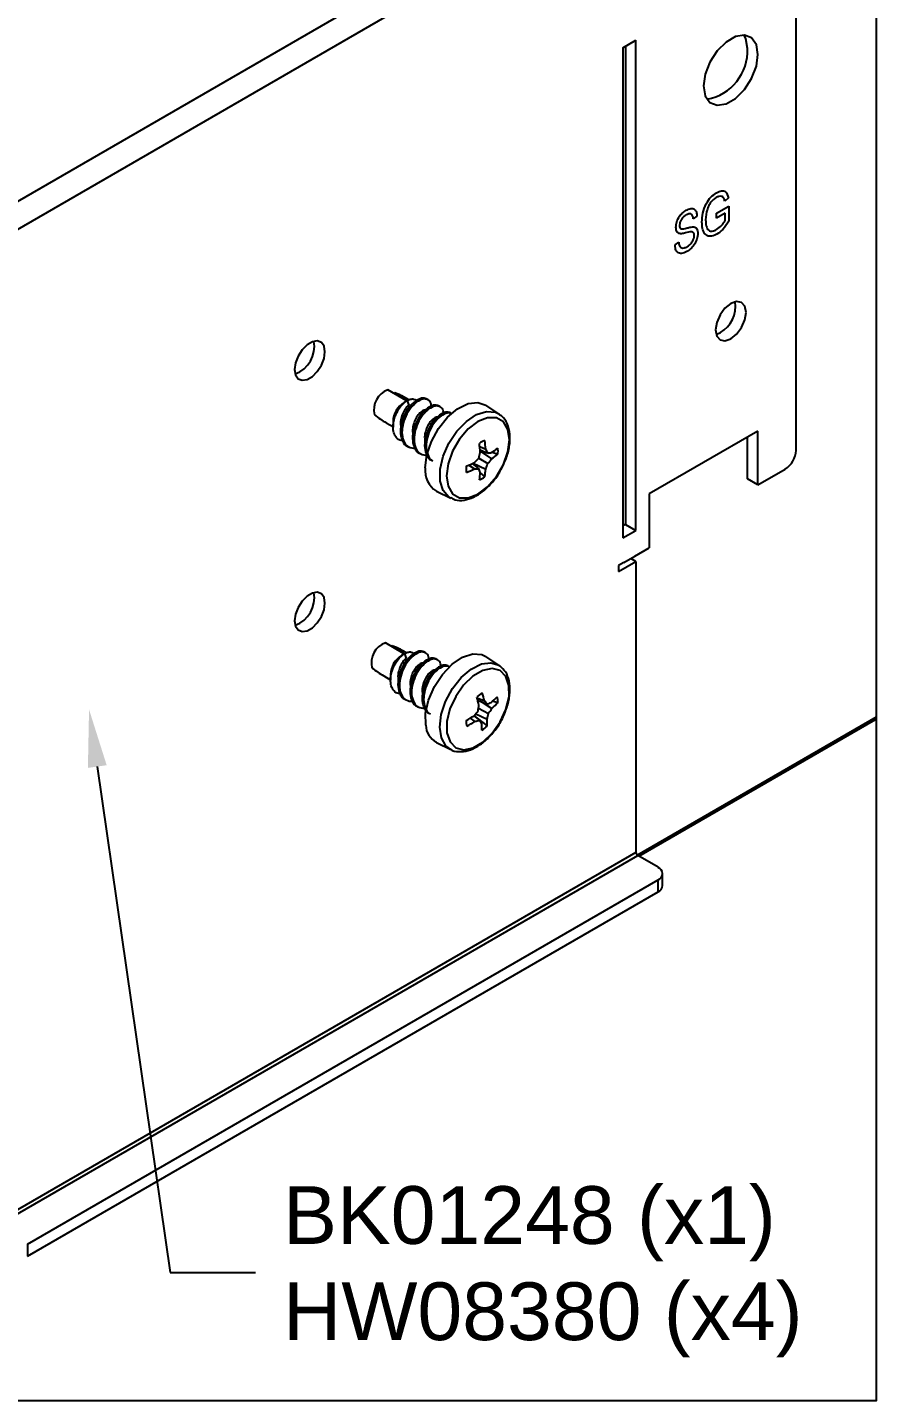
# Model space of a CAD drawing. Extents: x 0 to 6.25, y -6.86 to 0.
# Drawn here: x 3.493 to 6.254, y -6.864 to -2.403 of the extents above; entities that cross this region are included whole.
import ezdxf
from ezdxf import colors
from ezdxf.entities.mleader import LeaderData, LeaderLine
from ezdxf.math import Vec2, Vec3

# ---------------------------------------------------------------- set-up
doc = ezdxf.new("R2010")
doc.units = 0
doc.header["$LTSCALE"] = 0.5
doc.header["$MEASUREMENT"] = 0
for name, color, linetype in [('FAB DWG', 221, 'CONTINUOUS'), ('Hardware', 242, 'CONTINUOUS'), ('Housing', 150, 'CONTINUOUS'), ('Mounting', 4, 'CONTINUOUS')]:
    doc.layers.add(name, color=color, linetype=linetype)
doc.layers.add('Text-Unprinted', color=131, linetype='CONTINUOUS', plot=False)
doc.styles.add('LSAD_Standard', font='arial.ttf')

msp = doc.modelspace()

# ---------------------------------------------------------------- linework, layer by layer
at = {"layer": 'Hardware', "transparency": 16777216}
for p, q in [((4.7242, -3.6147), (4.6649, -3.5804)), ((4.6871, -3.5905), (4.6843, -3.5916)), ((4.7331, -3.6131), (4.7101, -3.5998)), ((4.7953, -3.6128), (4.7905, -3.61)), ((4.7272, -3.6157), (4.7176, -3.6212)), ((4.7272, -3.6157), (4.7328, -3.63)), ((4.7593, -3.6197), (4.7544, -3.6169)), ((4.7986, -3.6424), (4.7937, -3.6396)), ((4.8346, -3.6355), (4.8298, -3.6327)), ((5.027, -3.6593), (4.9837, -3.6305)), ((4.6595, -3.6875), (4.683, -3.7011)), ((4.6818, -3.6833), (4.6818, -3.7012)), ((4.8379, -3.6651), (4.833, -3.6623)), ((4.7281, -3.7634), (4.733, -3.7662)), ((4.7674, -3.786), (4.7723, -3.7889)), ((4.9636, -3.7643), (4.9832, -3.7731)), ((4.9646, -3.7757), (4.9896, -3.7858)), ((4.965, -3.7798), (5.0023, -3.8049)), ((5.0037, -3.7832), (5.0223, -3.7895)), ((4.9287, -3.8247), (4.9461, -3.8374)), ((4.939, -3.82), (4.9603, -3.8366)), ((4.9428, -3.8182), (4.9832, -3.838)), ((4.9603, -3.8027), (4.9896, -3.8196)), ((4.965, -3.85), (4.9799, -3.8631)), ((4.8229, -3.9091), (4.8695, -3.9322)), ((4.7161, -4.4367), (4.6567, -4.4025)), ((4.6789, -4.4126), (4.6761, -4.4137)), ((4.725, -4.4352), (4.702, -4.4219)), ((4.7191, -4.4377), (4.7094, -4.4433)), ((4.7191, -4.4377), (4.7247, -4.4521)), ((4.7512, -4.4418), (4.7463, -4.439)), ((4.7872, -4.4349), (4.7823, -4.432)), ((4.8265, -4.4575), (4.8216, -4.4547)), ((5.027, -4.4758), (4.9837, -4.447)), ((4.6736, -4.5053), (4.6736, -4.5233)), ((4.7904, -4.4645), (4.7856, -4.4617)), ((4.8297, -4.4872), (4.8248, -4.4843)), ((5.027, -4.4758), (5.0292, -4.4774)), ((4.6513, -4.5096), (4.6748, -4.5232)), ((4.72, -4.5854), (4.7248, -4.5882)), ((4.9552, -4.5809), (4.9787, -4.591)), ((4.9573, -4.5892), (4.9871, -4.6013)), ((5.0061, -4.5914), (5.0231, -4.5961)), ((4.7592, -4.6081), (4.7641, -4.6109)), ((4.945, -4.6392), (4.9879, -4.6726)), ((4.9506, -4.6326), (4.9876, -4.65)), ((4.9596, -4.6143), (4.9918, -4.6321)), ((4.9718, -4.5951), (5.0034, -4.6156)), ((4.9325, -4.647), (4.9479, -4.6579)), ((4.9441, -4.6396), (4.9628, -4.6541)), ((4.8229, -4.7257), (4.8695, -4.7487))]:
    msp.add_line(p, q, dxfattribs=at)
at = {"layer": 'Hardware', "transparency": 16777216, "flags": 128}
for points in [[(4.7865, -3.8338), (4.7915, -3.7921), (4.8063, -3.7483), (4.8293, -3.7063), (4.8587, -3.6697), (4.8918, -3.6419), (4.9256, -3.6253), (4.9572, -3.6214), (4.9837, -3.6305)], [(4.869, -3.932), (4.8636, -3.9288), (4.8449, -3.9079), (4.8351, -3.8769), (4.8351, -3.8385), (4.8449, -3.7962), (4.8636, -3.7537), (4.8896, -3.7147), (4.9205, -3.6829), (4.9536, -3.6609), (4.986, -3.6507), (5.0148, -3.6533), (5.0274, -3.6595)], [(4.8557, -3.8603), (4.8607, -3.8938), (4.8752, -3.9183), (4.8978, -3.9314), (4.9263, -3.9317), (4.9579, -3.9193), (4.9894, -3.8953), (5.0179, -3.8621), (5.0405, -3.8229), (5.055, -3.7817), (5.06, -3.7423), (5.055, -3.7088), (5.0405, -3.6843), (5.0179, -3.6712), (4.9894, -3.6709), (4.9579, -3.6834), (4.9263, -3.7074), (4.8978, -3.7405), (4.8752, -3.7797), (4.8607, -3.8209), (4.8557, -3.8603)], [(4.7879, -4.6704), (4.7876, -4.6314), (4.7973, -4.5882), (4.8161, -4.5447), (4.8425, -4.5048), (4.8739, -4.472), (4.9077, -4.4492), (4.9409, -4.4384), (4.9704, -4.4406), (4.9837, -4.447)], [(4.8684, -4.7482), (4.8538, -4.737), (4.8391, -4.711), (4.8338, -4.6762), (4.8385, -4.6355), (4.8526, -4.5926), (4.875, -4.5513), (4.9036, -4.5153), (4.9359, -4.4877), (4.9691, -4.4711), (5.0001, -4.4669), (5.0263, -4.4754), (5.027, -4.4758)], [(4.857, -4.6948), (4.867, -4.7241), (4.8858, -4.743), (4.9117, -4.7497), (4.9421, -4.7435), (4.9741, -4.725), (5.0044, -4.6959), (5.0303, -4.6593), (5.049, -4.6186), (5.0588, -4.5778), (5.0587, -4.5409), (5.0488, -4.5116), (5.0299, -4.4927), (5.004, -4.486), (4.9736, -4.4922), (4.9417, -4.5107), (4.9113, -4.5398), (4.8855, -4.5764), (4.8668, -4.6171), (4.857, -4.6579), (4.857, -4.6948)]]:
    msp.add_lwpolyline(points, dxfattribs=at)
at = {"layer": 'Hardware', "transparency": 16777216}
for centre, radius, start, end in [((4.6875, -3.6447), 0.0681, 109.3629, 194.3653), ((4.7576, -3.6857), 0.0759, 121.8306, 178.1748), ((5.0053, -3.809), 0.0689, 111.6345, 128.3601), ((4.5532, -3.8102), 0.4316, 4.9276, 8.6985), ((4.4326, -3.6574), 0.5473, 344.6008, 346.6774), ((4.4166, -3.8215), 0.55, 3.9597, 6.9502), ((4.6528, -3.9474), 0.3736, 25.6313, 27.8099), ((4.9433, -3.3812), 0.4073, 276.5285, 278.3323), ((4.8016, -3.49), 0.3561, 304.3079, 308.3032), ((4.8266, -3.5566), 0.3042, 305.2772, 310.0383), ((4.9541, -3.7795), 0.069, 351.6386, 8.3614), ((4.8636, -3.843), 0.0777, 173.2098, 238.352), ((4.9882, -3.8385), 0.069, 171.6386, 188.3614), ((4.7047, -3.3224), 0.55, 293.0475, 296.0377), ((4.5706, -3.4184), 0.5473, 313.322, 315.3986), ((4.9319, -3.464), 0.3737, 272.1836, 274.3618), ((4.5868, -3.9987), 0.4072, 21.6598, 23.4642), ((4.5718, -3.6847), 0.439, 339.5569, 342.0951), ((4.6639, -3.5253), 0.439, 317.9043, 320.4427), ((4.7633, -3.4464), 0.4316, 291.2989, 295.0697), ((4.6101, -3.8216), 0.3562, 351.6942, 355.6893), ((4.9371, -3.809), 0.0689, 291.6345, 308.3601), ((4.6802, -3.81), 0.3043, 349.9594, 354.7202), ((4.6793, -4.4668), 0.0681, 109.3629, 194.3653), ((4.7494, -4.5078), 0.0759, 121.8306, 178.1748), ((5.0146, -4.6394), 0.0857, 120.1015, 134.5658), ((4.411, -4.7249), 0.5629, 12.3412, 15.0847), ((4.5689, -4.6892), 0.4214, 13.4701, 17.0927), ((4.6293, -4.8871), 0.458, 38.6157, 40.2793), ((4.731, -4.2933), 0.4058, 311.6188, 315.4701), ((4.9696, -4.5949), 0.0535, 358.6918, 18.5043), ((4.6396, -4.1741), 0.5563, 300.1845, 303.3054), ((4.5201, -4.2692), 0.5634, 318.9665, 321.042), ((4.441, -4.539), 0.524, 350.7336, 352.8091), ((4.8702, -4.2396), 0.3801, 287.907, 290.0494), ((4.5983, -4.5497), 0.402, 345.557, 348.1823), ((4.6158, -4.354), 0.4676, 323.5112, 325.9843), ((4.7655, -4.3554), 0.3525, 312.4494, 316.9471), ((4.8549, -4.6667), 0.0671, 183.1099, 241.4504), ((4.9728, -4.6562), 0.0535, 178.6918, 198.5043), ((4.7058, -4.2774), 0.451, 298.6445, 302.4609), ((4.8665, -4.3052), 0.362, 282.9925, 285.4269), ((4.4754, -5.0226), 0.611, 35.9891, 37.0886), ((4.6562, -4.6877), 0.3146, 0.3623, 4.4062), ((4.9278, -4.6116), 0.0857, 300.1015, 314.5658), ((4.7285, -4.6646), 0.2595, 358.232, 3.2375)]:
    msp.add_arc(centre, radius, start, end, dxfattribs=at)
for centre, major_axis, ratio, start_param, end_param in [((4.6342, -3.6144), (0.0904, -0.0035), 0.350579, 0.102496, 0.959353), ((4.6342, -3.6144), (0.0986, -0.0869), 0.337713, 4.877792, 5.249992), ((4.626, -4.4365), (0.0904, -0.0035), 0.350579, 0.102496, 0.959353), ((4.626, -4.4365), (0.0986, -0.0869), 0.337713, 4.877792, 5.249992)]:
    msp.add_ellipse(centre, major_axis=major_axis, ratio=ratio, start_param=start_param, end_param=end_param, dxfattribs=at)
for points, knots in [([(4.7272, -3.6157), (4.7308, -3.6139), (4.7386, -3.6101), (4.7489, -3.6092), (4.7535, -3.6125), (4.7557, -3.6141)], [0, 0, 0, 0, 0.307059, 0.676919, 1, 1, 1, 1]), ([(4.7904, -3.6101), (4.7853, -3.6083), (4.775, -3.605), (4.7613, -3.613), (4.7544, -3.6169)], [0, 0, 0, 0, 0.503719, 1, 1, 1, 1]), ([(4.8062, -3.6338), (4.8061, -3.631), (4.8057, -3.6208), (4.7959, -3.6113), (4.7798, -3.6081), (4.7661, -3.6159), (4.7593, -3.6197)], [0, 0, 0, 0, 0.111126, 0.4019144, 0.7049046, 1, 1, 1, 1]), ([(4.7127, -3.7456), (4.7096, -3.7453), (4.7004, -3.7444), (4.6896, -3.734), (4.6821, -3.7167), (4.6811, -3.6944), (4.6861, -3.6708), (4.6962, -3.6483), (4.7095, -3.6296), (4.7204, -3.6198), (4.7263, -3.6163), (4.7272, -3.6157)], [0, 0, 0, 0, 0.073143, 0.211806, 0.350715, 0.480679, 0.609095, 0.737741, 0.857764, 0.975937, 1, 1, 1, 1]), ([(4.7544, -3.6169), (4.7477, -3.6227), (4.734, -3.6344), (4.7174, -3.6626), (4.7068, -3.6934), (4.7046, -3.7241), (4.7123, -3.7481), (4.721, -3.7616), (4.7281, -3.7633), (4.7281, -3.7633)], [0, 0, 0, 0, 0.165435, 0.335295, 0.498315, 0.666674, 0.835034, 0.998054, 1, 1, 1, 1]), ([(4.7328, -3.63), (4.729, -3.6338), (4.7211, -3.6414), (4.7118, -3.6594), (4.7064, -3.6787), (4.7052, -3.6935), (4.7074, -3.6996), (4.7078, -3.7005)], [0, 0, 0, 0, 0.237622, 0.481843, 0.715873, 0.957852, 1, 1, 1, 1]), ([(4.7593, -3.6197), (4.7526, -3.6255), (4.7389, -3.6373), (4.7223, -3.6654), (4.7116, -3.6963), (4.7096, -3.7268), (4.7168, -3.7517), (4.7314, -3.7682), (4.7459, -3.77), (4.7531, -3.7709)], [0, 0, 0, 0, 0.1430202, 0.2898668, 0.4307996, 0.5763481, 0.7218966, 0.8628294, 1, 1, 1, 1]), ([(4.7937, -3.6396), (4.787, -3.6454), (4.7733, -3.6571), (4.7567, -3.6853), (4.7461, -3.7161), (4.7439, -3.7468), (4.7516, -3.7708), (4.7603, -3.7843), (4.7673, -3.7859), (4.7674, -3.786)], [0, 0, 0, 0, 0.165435, 0.335295, 0.498315, 0.666674, 0.835034, 0.998054, 1, 1, 1, 1]), ([(4.7924, -3.6474), (4.7896, -3.6466), (4.7839, -3.6451), (4.7721, -3.6517), (4.7604, -3.6643), (4.7511, -3.682), (4.7457, -3.7014), (4.7445, -3.7162), (4.7467, -3.7223), (4.747, -3.7232)], [0, 0, 0, 0, 0.163229, 0.323888, 0.484547, 0.649668, 0.807898, 0.971503, 1, 1, 1, 1]), ([(4.7986, -3.6424), (4.7918, -3.6482), (4.7782, -3.6599), (4.7616, -3.6881), (4.7509, -3.719), (4.7489, -3.7494), (4.7561, -3.7743), (4.7706, -3.7909), (4.7852, -3.7927), (4.7924, -3.7936)], [0, 0, 0, 0, 0.14302, 0.289867, 0.4308, 0.576348, 0.721897, 0.862829, 1, 1, 1, 1]), ([(4.8297, -3.6327), (4.8246, -3.631), (4.8143, -3.6277), (4.8006, -3.6356), (4.7937, -3.6396)], [0, 0, 0, 0, 0.503719, 1, 1, 1, 1]), ([(4.8455, -3.6565), (4.8454, -3.6537), (4.845, -3.6435), (4.8352, -3.634), (4.8191, -3.6308), (4.8054, -3.6386), (4.7986, -3.6424)], [0, 0, 0, 0, 0.111126, 0.4019144, 0.7049046, 1, 1, 1, 1]), ([(4.869, -3.6554), (4.8639, -3.6537), (4.8536, -3.6503), (4.8398, -3.6583), (4.833, -3.6623)], [0, 0, 0, 0, 0.503719, 1, 1, 1, 1]), ([(4.8739, -3.6582), (4.8687, -3.6565), (4.8585, -3.6531), (4.8447, -3.6611), (4.8379, -3.6651)], [0, 0, 0, 0, 0.503719, 1, 1, 1, 1]), ([(4.833, -3.6623), (4.8263, -3.6681), (4.8126, -3.6798), (4.796, -3.7079), (4.7853, -3.7388), (4.7832, -3.7695), (4.7909, -3.7935), (4.7996, -3.8069), (4.8066, -3.8086), (4.8067, -3.8086)], [0, 0, 0, 0, 0.165435, 0.335295, 0.498315, 0.666674, 0.835034, 0.998054, 1, 1, 1, 1]), ([(4.8317, -3.6701), (4.8289, -3.6693), (4.8232, -3.6677), (4.8114, -3.6744), (4.7997, -3.687), (4.7904, -3.7047), (4.785, -3.7241), (4.7838, -3.7389), (4.786, -3.745), (4.7863, -3.7459)], [0, 0, 0, 0, 0.163229, 0.323888, 0.484547, 0.649668, 0.807898, 0.971503, 1, 1, 1, 1]), ([(4.8379, -3.6651), (4.8311, -3.6709), (4.8175, -3.6826), (4.8009, -3.7107), (4.7902, -3.7416), (4.7881, -3.7723), (4.7958, -3.7963), (4.8045, -3.8098), (4.8115, -3.8114), (4.8116, -3.8115)], [0, 0, 0, 0, 0.165435, 0.335295, 0.498315, 0.666674, 0.835034, 0.998054, 1, 1, 1, 1]), ([(5.0329, -3.8387), (5.0387, -3.8273), (5.0514, -3.8026), (5.0612, -3.763), (5.0632, -3.7234), (5.0545, -3.6908), (5.0415, -3.6688), (5.03, -3.6627), (5.0267, -3.661)], [0, 0, 0, 0, 0.167696, 0.36269, 0.55992, 0.76026, 0.931534, 1, 1, 1, 1]), ([(4.8696, -3.9304), (4.8741, -3.933), (4.8868, -3.9404), (4.9129, -3.9399), (4.9439, -3.9307), (4.9759, -3.9106), (5.0054, -3.881), (5.0251, -3.8556), (5.032, -3.8405), (5.0329, -3.8387)], [0, 0, 0, 0, 0.090625, 0.256249, 0.426306, 0.606513, 0.790949, 0.975046, 1, 1, 1, 1]), ([(4.7045, -4.5677), (4.7014, -4.5674), (4.6923, -4.5664), (4.6814, -4.5561), (4.6739, -4.5387), (4.673, -4.5164), (4.6779, -4.4928), (4.688, -4.4703), (4.7013, -4.4517), (4.7122, -4.4419), (4.7181, -4.4383), (4.7191, -4.4377)], [0, 0, 0, 0, 0.073143, 0.211806, 0.350715, 0.480679, 0.609095, 0.737741, 0.857764, 0.975937, 1, 1, 1, 1]), ([(4.7247, -4.4521), (4.7208, -4.4558), (4.713, -4.4635), (4.7037, -4.4815), (4.6983, -4.5008), (4.697, -4.5156), (4.6993, -4.5217), (4.6996, -4.5226)], [0, 0, 0, 0, 0.237622, 0.481843, 0.715873, 0.957852, 1, 1, 1, 1]), ([(4.7463, -4.439), (4.7395, -4.4448), (4.7258, -4.4565), (4.7093, -4.4846), (4.6986, -4.5155), (4.6965, -4.5462), (4.7041, -4.5702), (4.7128, -4.5837), (4.7199, -4.5853), (4.72, -4.5854)], [0, 0, 0, 0, 0.165435, 0.335295, 0.498315, 0.666674, 0.835034, 0.998054, 1, 1, 1, 1]), ([(4.7512, -4.4418), (4.7444, -4.4476), (4.7307, -4.4593), (4.7142, -4.4874), (4.7035, -4.5183), (4.7014, -4.5488), (4.7086, -4.5737), (4.7232, -4.5903), (4.7378, -4.5921), (4.7449, -4.593)], [0, 0, 0, 0, 0.1430202, 0.2898668, 0.4307996, 0.5763481, 0.7218966, 0.8628294, 1, 1, 1, 1]), ([(4.7191, -4.4377), (4.7226, -4.436), (4.7305, -4.4321), (4.7407, -4.4313), (4.7454, -4.4346), (4.7475, -4.4362)], [0, 0, 0, 0, 0.307059, 0.676919, 1, 1, 1, 1]), ([(4.7823, -4.4321), (4.7771, -4.4304), (4.7669, -4.427), (4.7531, -4.435), (4.7463, -4.439)], [0, 0, 0, 0, 0.503719, 1, 1, 1, 1]), ([(4.7981, -4.4559), (4.798, -4.4531), (4.7976, -4.4429), (4.7878, -4.4334), (4.7717, -4.4302), (4.7579, -4.438), (4.7512, -4.4418)], [0, 0, 0, 0, 0.111126, 0.4019144, 0.7049046, 1, 1, 1, 1]), ([(4.8216, -4.4548), (4.8164, -4.4531), (4.8062, -4.4497), (4.7924, -4.4577), (4.7856, -4.4617)], [0, 0, 0, 0, 0.503719, 1, 1, 1, 1]), ([(4.8374, -4.4785), (4.8372, -4.4757), (4.8368, -4.4656), (4.8271, -4.4561), (4.811, -4.4529), (4.7972, -4.4606), (4.7904, -4.4645)], [0, 0, 0, 0, 0.111126, 0.4019144, 0.7049046, 1, 1, 1, 1]), ([(4.7843, -4.4694), (4.7814, -4.4687), (4.7758, -4.4671), (4.7639, -4.4738), (4.7523, -4.4864), (4.743, -4.5041), (4.7376, -4.5235), (4.7363, -4.5382), (4.7386, -4.5443), (4.7389, -4.5452)], [0, 0, 0, 0, 0.163229, 0.323888, 0.484547, 0.649668, 0.807898, 0.971503, 1, 1, 1, 1]), ([(4.7856, -4.4617), (4.7788, -4.4674), (4.7651, -4.4792), (4.7486, -4.5073), (4.7379, -4.5382), (4.7357, -4.5689), (4.7434, -4.5929), (4.7521, -4.6063), (4.7592, -4.608), (4.7593, -4.608)], [0, 0, 0, 0, 0.165435, 0.335295, 0.498315, 0.666674, 0.835034, 0.998054, 1, 1, 1, 1]), ([(4.7904, -4.4645), (4.7837, -4.4703), (4.77, -4.482), (4.7534, -4.5101), (4.7428, -4.541), (4.7407, -4.5715), (4.7479, -4.5964), (4.7625, -4.613), (4.777, -4.6148), (4.7842, -4.6157)], [0, 0, 0, 0, 0.14302, 0.289867, 0.4308, 0.576348, 0.721897, 0.862829, 1, 1, 1, 1]), ([(4.8236, -4.4921), (4.8207, -4.4913), (4.8151, -4.4898), (4.8032, -4.4965), (4.7916, -4.5091), (4.7822, -4.5267), (4.7768, -4.5462), (4.7756, -4.5609), (4.7778, -4.567), (4.7782, -4.5679)], [0, 0, 0, 0, 0.163229, 0.323888, 0.484547, 0.649668, 0.807898, 0.971503, 1, 1, 1, 1]), ([(4.8248, -4.4843), (4.8181, -4.4901), (4.8044, -4.5019), (4.7878, -4.53), (4.7772, -4.5608), (4.775, -4.5916), (4.7827, -4.6156), (4.7914, -4.629), (4.7985, -4.6307), (4.7986, -4.6307)], [0, 0, 0, 0, 0.165435, 0.335295, 0.498315, 0.666674, 0.835034, 0.998054, 1, 1, 1, 1]), ([(4.8297, -4.4872), (4.823, -4.4929), (4.8093, -4.5047), (4.7927, -4.5328), (4.7821, -4.5637), (4.7799, -4.5944), (4.7876, -4.6184), (4.7963, -4.6318), (4.8034, -4.6335), (4.8034, -4.6335)], [0, 0, 0, 0, 0.165435, 0.335295, 0.498315, 0.666674, 0.835034, 0.998054, 1, 1, 1, 1]), ([(4.8608, -4.4775), (4.8557, -4.4758), (4.8455, -4.4724), (4.8317, -4.4804), (4.8248, -4.4843)], [0, 0, 0, 0, 0.503719, 1, 1, 1, 1]), ([(4.8657, -4.4803), (4.8606, -4.4786), (4.8503, -4.4752), (4.8366, -4.4832), (4.8297, -4.4872)], [0, 0, 0, 0, 0.503719, 1, 1, 1, 1]), ([(5.0395, -4.6433), (5.0452, -4.6299), (5.0566, -4.6029), (5.0632, -4.562), (5.0606, -4.5259), (5.0497, -4.4964), (5.036, -4.4839), (5.0296, -4.4781)], [0, 0, 0, 0, 0.208368, 0.420445, 0.635559, 0.828097, 1, 1, 1, 1]), ([(4.8681, -4.748), (4.8681, -4.748), (4.8755, -4.7541), (4.896, -4.7568), (4.926, -4.7541), (4.9578, -4.7397), (4.9893, -4.7155), (5.017, -4.6825), (5.0343, -4.657), (5.0394, -4.6434), (5.0395, -4.6433)], [0, 0, 0, 0, 0.000021, 0.157847, 0.314146, 0.47875, 0.651155, 0.824874, 0.998223, 1, 1, 1, 1])]:
    msp.add_open_spline(points, degree=3, knots=knots, dxfattribs=at)
at = {"layer": 'Housing', "linetype": 'Continuous', "lineweight": 25, "transparency": 16777216}
msp.add_line((6.2537, -4.6426), (6.2537, -1.4091), dxfattribs=at)
at = {"layer": 'Housing', "transparency": 16777216}
for p, q in [((5.4753, -5.0919), (6.2537, -4.6425)), ((5.4808, -5.0955), (6.2501, -4.6514))]:
    msp.add_line(p, q, dxfattribs=at)
at = {"layer": 'Housing', "linetype": 'Continuous', "lineweight": 25, "transparency": 16777216}
msp.add_arc((6.2439, -4.6437), 0.00986, 305.0132, 6.2984, dxfattribs=at)
at = {"layer": 'Mounting', "transparency": 16777216}
for p, q in [((3.3107, -3.0543), (5.432, -1.8297)), ((3.3501, -3.1226), (5.4714, -1.898)), ((5.9921, -3.777), (5.9921, -2.1643)), ((5.4285, -2.4693), (5.4709, -2.4448)), ((5.4709, -4.037), (5.4709, -2.4448)), ((5.4285, -2.4693), (5.4285, -4.0615)), ((5.4371, -2.4643), (5.4371, -4.0175)), ((5.7337, -3.0067), (5.7739, -2.9836)), ((5.7724, -2.957), (5.7605, -2.9673)), ((5.7739, -2.9836), (5.7739, -3.032)), ((5.6699, -3.0162), (5.658, -3.0247)), ((5.762, -3.0059), (5.7337, -3.0222)), ((5.7337, -3.0222), (5.7337, -3.0067)), ((5.762, -3.0301), (5.762, -3.0059)), ((5.5985, -3.1088), (5.6104, -3.1002)), ((5.7957, -3.3092), (5.7937, -3.2944)), ((5.8683, -3.7145), (5.5148, -3.9186)), ((5.8345, -3.8697), (5.8345, -3.734)), ((5.8683, -3.8892), (5.8683, -3.7145)), ((5.8683, -3.8892), (5.8345, -3.8697)), ((5.8683, -3.8892), (5.9567, -3.8382)), ((5.5148, -3.9186), (5.5148, -4.0933)), ((5.4336, -4.0195), (5.4285, -4.0225)), ((5.4285, -4.0615), (5.4709, -4.037)), ((5.4371, -4.0175), (5.4336, -4.0195)), ((5.4371, -4.0175), (5.4709, -4.037)), ((5.4674, -4.1207), (5.5148, -4.0933)), ((5.4151, -4.1704), (5.4714, -4.1379)), ((5.432, -4.1411), (5.4151, -4.1509)), ((5.432, -4.1411), (5.4674, -4.1207)), ((5.4714, -4.1379), (5.4545, -4.1281)), ((5.4714, -4.1379), (5.4714, -5.0835)), ((5.4151, -4.1509), (5.4151, -4.1704)), ((5.4714, -5.0835), (3.3501, -6.3081)), ((3.3558, -6.3179), (5.4771, -5.0933)), ((5.5437, -5.1318), (5.4771, -5.0933)), ((3.4931, -6.3564), (5.5437, -5.1726)), ((5.5437, -5.2116), (5.5437, -5.1726)), ((5.5583, -5.1912), (5.5583, -5.1522)), ((3.4931, -6.3954), (5.5437, -5.2116)), ((3.4931, -6.3564), (3.4931, -6.3954))]:
    msp.add_line(p, q, dxfattribs=at)
at = {"layer": 'Mounting', "transparency": 16777216, "flags": 128}
for points in [[(5.8683, -2.4909), (5.863, -2.4591), (5.8477, -2.4372), (5.8241, -2.428), (5.7953, -2.4326), (5.7646, -2.4503), (5.7358, -2.4791), (5.7122, -2.5154), (5.6969, -2.555), (5.6916, -2.593), (5.6969, -2.6248), (5.7122, -2.6466), (5.7358, -2.6558), (5.7646, -2.6513), (5.7953, -2.6336), (5.8241, -2.6048), (5.8477, -2.5685), (5.863, -2.5289), (5.8683, -2.4909)], [(5.8345, -2.4714), (5.8292, -2.4396), (5.8232, -2.428)], [(5.8295, -3.3287), (5.8257, -3.309), (5.815, -3.2966), (5.7989, -3.2935), (5.78, -3.3001), (5.761, -3.3154), (5.745, -3.337), (5.7342, -3.3618), (5.7305, -3.3858), (5.7342, -3.4055), (5.745, -3.4179), (5.761, -3.421), (5.78, -3.4144), (5.7989, -3.3991), (5.815, -3.3775), (5.8257, -3.3527), (5.8295, -3.3287)], [(4.4603, -3.4569), (4.4573, -3.439), (4.4487, -3.4268), (4.4355, -3.4217), (4.4194, -3.4242), (4.4022, -3.4341), (4.386, -3.4502), (4.3729, -3.4706), (4.3643, -3.4927), (4.3613, -3.514), (4.3643, -3.5318), (4.3729, -3.5441), (4.386, -3.5492), (4.4022, -3.5467), (4.4194, -3.5368), (4.4355, -3.5207), (4.4487, -3.5003), (4.4573, -3.4781), (4.4603, -3.4569)], [(4.4603, -4.2734), (4.4573, -4.2556), (4.4487, -4.2434), (4.4355, -4.2382), (4.4194, -4.2407), (4.4022, -4.2507), (4.386, -4.2668), (4.3729, -4.2871), (4.3643, -4.3093), (4.3613, -4.3306), (4.3643, -4.3484), (4.3729, -4.3606), (4.386, -4.3658), (4.4022, -4.3632), (4.4194, -4.3533), (4.4355, -4.3372), (4.4487, -4.3168), (4.4573, -4.2947), (4.4603, -4.2734)]]:
    msp.add_lwpolyline(points, dxfattribs=at)
at = {"layer": 'Mounting', "transparency": 16777216}
for centre, radius, start, end in [((5.6725, -2.4771), 0.1622, 280.8106, 2.0176), ((5.6962, -3.3079), 0.0995, 291.3547, 359.2932), ((4.3315, -3.4397), 0.0945, 289.5794, 10.4259), ((5.9153, -3.7735), 0.0768, 302.6055, 357.3945), ((4.3315, -4.2563), 0.0945, 289.5794, 10.4259), ((5.4837, -5.083), 0.0123, 182.6055, 237.3945), ((5.536, -5.1522), 0.0218, 290.7834, 69.2166), ((5.5333, -5.1887), 0.0251, 294.3747, 354.3052)]:
    msp.add_arc(centre, radius, start, end, dxfattribs=at)
for points, knots in [([(5.6862, -3.0357), (5.6867, -3.0261), (5.6878, -3.0071), (5.6979, -2.9776), (5.7148, -2.9527), (5.7274, -2.9441), (5.7337, -2.9398)], [0, 0, 0, 0, 0.2808705, 0.5607644, 0.7800038, 1, 1, 1, 1]), ([(5.7337, -2.9398), (5.739, -2.9373), (5.7496, -2.9322), (5.7661, -2.9357), (5.77, -2.9489), (5.7724, -2.957)], [0, 0, 0, 0, 0.281017, 0.561281, 1, 1, 1, 1]), ([(5.7326, -2.9559), (5.7286, -2.9586), (5.7206, -2.9639), (5.7101, -2.9777), (5.7, -3.0004), (5.6989, -3.0167), (5.6981, -3.0282)], [0, 0, 0, 0, 0.187141, 0.373768, 0.560915, 1, 1, 1, 1]), ([(5.7605, -2.9673), (5.7595, -2.9636), (5.7575, -2.9564), (5.7504, -2.951), (5.7415, -2.9515), (5.7356, -2.9544), (5.7326, -2.9559)], [0, 0, 0, 0, 0.280804, 0.559316, 0.779567, 1, 1, 1, 1]), ([(5.6015, -3.0523), (5.602, -3.0465), (5.603, -3.0348), (5.6121, -3.0172), (5.6234, -3.0043), (5.6309, -2.9994), (5.6347, -2.997)], [0, 0, 0, 0, 0.279697, 0.558854, 0.77913, 1, 1, 1, 1]), ([(5.6351, -3.0122), (5.6321, -3.0141), (5.6261, -3.0179), (5.6185, -3.0271), (5.614, -3.0373), (5.6136, -3.043), (5.6134, -3.0458)], [0, 0, 0, 0, 0.280929, 0.559977, 0.779752, 1, 1, 1, 1]), ([(5.6347, -2.997), (5.6399, -2.9945), (5.6502, -2.9895), (5.6624, -2.9927), (5.6687, -3.0028), (5.6695, -3.0117), (5.6699, -3.0162)], [0, 0, 0, 0, 0.280155, 0.559064, 0.779285, 1, 1, 1, 1]), ([(5.658, -3.0247), (5.6575, -3.0211), (5.6567, -3.0139), (5.6511, -3.0079), (5.643, -3.0081), (5.6378, -3.0108), (5.6351, -3.0122)], [0, 0, 0, 0, 0.280757, 0.5593, 0.779211, 1, 1, 1, 1]), ([(5.6981, -3.0282), (5.6984, -3.0351), (5.6989, -3.0489), (5.7064, -3.0628), (5.7194, -3.0666), (5.729, -3.0621), (5.7338, -3.0599)], [0, 0, 0, 0, 0.281148, 0.560308, 0.78001, 1, 1, 1, 1]), ([(5.7338, -3.0599), (5.7397, -3.0556), (5.7501, -3.0478), (5.7583, -3.0355), (5.762, -3.0301)], [0, 0, 0, 0, 0.559294, 1, 1, 1, 1]), ([(5.7739, -3.032), (5.7674, -3.0419), (5.7559, -3.0597), (5.7411, -3.0703), (5.7345, -3.0749)], [0, 0, 0, 0, 0.560235, 1, 1, 1, 1]), ([(5.6324, -3.0708), (5.628, -3.0719), (5.6194, -3.0741), (5.6086, -3.0724), (5.6024, -3.0641), (5.6018, -3.0563), (5.6015, -3.0523)], [0, 0, 0, 0, 0.281142, 0.560056, 0.779862, 1, 1, 1, 1]), ([(5.6134, -3.0458), (5.6135, -3.0485), (5.6137, -3.0533), (5.6161, -3.0559), (5.6171, -3.0571)], [0, 0, 0, 0, 0.560374, 1, 1, 1, 1]), ([(5.6171, -3.0571), (5.6203, -3.0575), (5.626, -3.0582), (5.6325, -3.0562), (5.6353, -3.0554)], [0, 0, 0, 0, 0.557866, 1, 1, 1, 1]), ([(5.6609, -3.0793), (5.6608, -3.0775), (5.6606, -3.0738), (5.6586, -3.0697), (5.6553, -3.0673), (5.6468, -3.0666), (5.6388, -3.0689), (5.6324, -3.0708)], [0, 0, 0, 0, 0.124972, 0.249815, 0.374598, 0.499572, 1, 1, 1, 1]), ([(5.6353, -3.0554), (5.6391, -3.0542), (5.6458, -3.0522), (5.6523, -3.0511), (5.6552, -3.0507)], [0, 0, 0, 0, 0.56013, 1, 1, 1, 1]), ([(5.6728, -3.0721), (5.6722, -3.0784), (5.6709, -3.091), (5.6612, -3.1099), (5.649, -3.1235), (5.6409, -3.1287), (5.6368, -3.1313)], [0, 0, 0, 0, 0.279546, 0.558773, 0.779039, 1, 1, 1, 1]), ([(5.6552, -3.0507), (5.658, -3.0508), (5.6638, -3.051), (5.6713, -3.0573), (5.6723, -3.0665), (5.6728, -3.0721)], [0, 0, 0, 0, 0.280966, 0.561401, 1, 1, 1, 1]), ([(5.7345, -3.0749), (5.7265, -3.0783), (5.7105, -3.0852), (5.6945, -3.0746), (5.6871, -3.0568), (5.6865, -3.0427), (5.6862, -3.0357)], [0, 0, 0, 0, 0.2790871, 0.5580211, 0.778776, 1, 1, 1, 1]), ([(5.6368, -3.1313), (5.631, -3.1341), (5.6196, -3.1396), (5.6064, -3.1353), (5.5997, -3.1237), (5.5989, -3.1138), (5.5985, -3.1088)], [0, 0, 0, 0, 0.280063, 0.558927, 0.779176, 1, 1, 1, 1]), ([(5.6104, -3.1002), (5.611, -3.1045), (5.612, -3.1132), (5.6191, -3.1197), (5.6284, -3.1199), (5.6347, -3.1168), (5.6378, -3.1153)], [0, 0, 0, 0, 0.280743, 0.559143, 0.77941, 1, 1, 1, 1]), ([(5.6378, -3.1153), (5.641, -3.1132), (5.6474, -3.1091), (5.6554, -3.0993), (5.6603, -3.0884), (5.6607, -3.0824), (5.6609, -3.0793)], [0, 0, 0, 0, 0.28085, 0.559959, 0.779767, 1, 1, 1, 1])]:
    msp.add_open_spline(points, degree=3, knots=knots, dxfattribs=at)
at = {"layer": 'Text-Unprinted', "ltscale": 0.5, "transparency": 16777216}
msp.add_lwpolyline([(6.2537, 0), (0, 0), (0, -6.8642), (6.2537, -6.8642)], close=True, dxfattribs=at)

# ---------------------------------------------------------------- leaders
at = {"layer": 'FAB DWG', "ltscale": 0.5, "transparency": 16777216}
ml = msp.add_multileader_mtext('Standard', dxfattribs=at)
ml.set_content('\\A1;\\pxt7;BK01248 (x1)^JHW08380 (x4)', color=256, style='LSAD_Standard')
ml.set_leader_properties()
ml.build(insert=Vec2(0, 0))
ml.multileader.update_dxf_attribs({"text_left_attachment_type": 2, "dogleg_length": 0.36, "arrow_head_size": 0.1875})
ctx = ml.context
ctx.base_point, ctx.char_height, ctx.arrow_head_size, ctx.landing_gap_size, ctx.plane_origin = Vec3(4.2347, -6.4485), 0.1875, 0.1875, 0.09, Vec3(6.0355, 5.1113)
ctx.left_attachment = 2
notes = []
notes.append((ctx, [(0, (1, 1, 0), (3.9575, -6.4485), (1, 0), 0.2772, [(0, [(3.6934, -4.6188)], 0, [])])]))
ctx.mtext.insert, ctx.mtext.width, ctx.mtext.defined_height, ctx.mtext.flow_direction = Vec3(4.3247, -6.1678), 1.72658, 0.6491, 5
for ctx, leaders in notes:
    for number, flags, end, landing, length, lines in leaders:
        leader = LeaderData()
        leader.index, (leader.has_last_leader_line, leader.has_dogleg_vector, leader.attachment_direction) = number, flags
        leader.last_leader_point, leader.dogleg_vector, leader.dogleg_length = Vec3(end), Vec3(landing), length
        for number, points, colour, breaks in lines:
            line = LeaderLine()
            line.index, line.vertices, line.color, line.breaks = number, Vec3.list(points), colors.encode_raw_color(colour), breaks
            leader.lines.append(line)
        ctx.leaders.append(leader)

doc.saveas('drawing.dxf')
